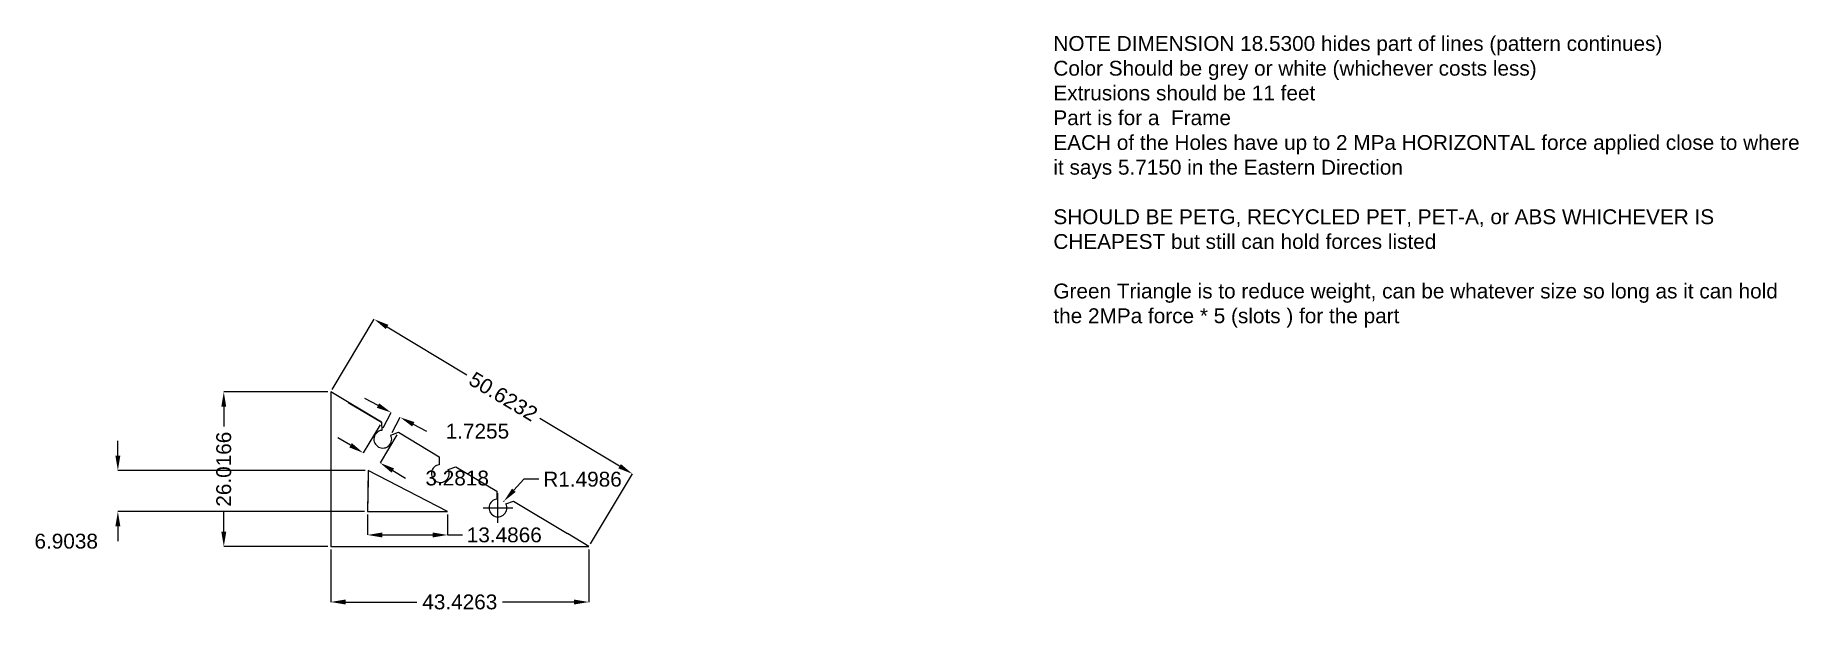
# Model space of a CAD drawing. Header units: millimetres. Extents: x -38 to 259, y -15 to 82.
import ezdxf

# ---------------------------------------------------------------- set-up
doc = ezdxf.new("R2010")
doc.units = ezdxf.units.MM
doc.styles.get("Standard").update_dxf_attribs({"font": 'arial.ttf'})
doc.dimstyles.get("Standard").update_dxf_attribs({"dimtxt": 2.5, "dimasz": 2.5, "dimexe": 0.18, "dimexo": 0.0625, "dimgap": 0.09, "dimtad": 0, "dimtih": 1, "dimtoh": 1, "dimdec": 4, "dimzin": 0, "dimdsep": 46, "dimtxsty": 'Standard', "dimcen": 0.09, "dimadec": 0, "dimazin": 0, "dimtfac": 1, "dimtdec": 4, "dimtofl": 0, "dimtmove": 0, "dimatfit": 3, "dimfxl": 1, "dimtolj": 1, "dimtzin": 0, "dimarcsym": 0})

# ---------------------------------------------------------------- blocks, each defined once
blk = doc.blocks.new('*D146')
at = {"color": 0, "lineweight": -2}
for p, q in [((11.633268, -4.439289), (11.633268, -13.287768)), ((55.059566, -4.439289), (55.059566, -13.287768)), ((14.133268, -13.287768), (26.142667, -13.287768)), ((52.559566, -13.287768), (40.550167, -13.287768))]:
    blk.add_line(p, q, dxfattribs=at)
at = {"color": 0}
for points in [[(14.133268, -12.871102), (14.133268, -13.704435), (11.633268, -13.287768)], [(52.559566, -13.704435), (52.559566, -12.871102), (55.059566, -13.287768)]]:
    blk.add_solid(points, dxfattribs=at)
at = {"layer": 'Defpoints', "color": 0}
for p in [(11.633268, -3.939289), (55.059566, -3.939289), (55.059566, -13.287768)]:
    blk.add_point(p, dxfattribs=at)
at = {"color": 0, "insert": (33.346417, -13.287768), "char_height": 2.5, "attachment_point": 5}
blk.add_mtext('\\A1;43.4263', dxfattribs=at)
blk = doc.blocks.new('*D149')
at = {"color": 0, "lineweight": -2}
for p, q in [((11.133268, 22.077336), (-6.366732, 22.077336)), ((-6.366732, 19.577336), (-6.366732, 16.244023)), ((-6.366732, -1.439289), (-6.366732, 1.894023)), ((11.133268, -3.939289), (-6.366732, -3.939289))]:
    blk.add_line(p, q, dxfattribs=at)
at = {"color": 0}
for points in [[(-5.950065, 19.577336), (-6.783399, 19.577336), (-6.366732, 22.077336)], [(-6.783399, -1.439289), (-5.950065, -1.439289), (-6.366732, -3.939289)]]:
    blk.add_solid(points, dxfattribs=at)
at = {"layer": 'Defpoints', "color": 0}
for p in [(11.633268, 22.077336), (-6.366732, -3.939289), (11.633268, -3.939289)]:
    blk.add_point(p, dxfattribs=at)
at = {"color": 0, "insert": (-6.366732, 9.069023), "char_height": 2.5, "attachment_point": 5, "rotation": 90}
blk.add_mtext('\\A1;26.0166', dxfattribs=at)
blk = doc.blocks.new('*D150')
at = {"color": 0, "lineweight": -2}
for p, q in [((11.890231, 22.506253), (18.960096, 34.307094)), ((21.104681, 33.022276), (34.548311, 24.96822)), ((60.241809, 9.575286), (46.79818, 17.629343)), ((55.31653, -3.510372), (62.386394, 8.290469))]:
    blk.add_line(p, q, dxfattribs=at)
at = {"color": 0}
for points in [[(21.318817, 33.379707), (20.890545, 32.664845), (18.960096, 34.307094)], [(60.027673, 9.217856), (60.455946, 9.932717), (62.386394, 8.290469)]]:
    blk.add_solid(points, dxfattribs=at)
at = {"layer": 'Defpoints', "color": 0}
for p in [(11.633268, 22.077336), (62.386394, 8.290469), (55.059566, -3.939289)]:
    blk.add_point(p, dxfattribs=at)
at = {"color": 0, "insert": (40.673245, 21.298781), "char_height": 2.5, "attachment_point": 5, "rotation": 329.0742437}
blk.add_mtext('\\A1;50.6232', dxfattribs=at)
blk = doc.blocks.new('*D152')
at = {"color": 0, "lineweight": -2}
for p, q in [((19.933594, 16.536535), (17.112938, 11.814893)), ((22.750927, 14.853492), (19.930271, 10.13185)), ((14.966737, 13.097009), (12.820537, 14.379125)), ((22.076472, 8.849734), (24.222673, 7.567618))]:
    blk.add_line(p, q, dxfattribs=at)
at = {"color": 0}
for points in [[(14.753051, 12.739309), (15.180423, 13.454709), (17.112938, 11.814893)], [(22.290158, 9.207434), (21.862786, 8.492034), (19.930271, 10.13185)]]:
    blk.add_solid(points, dxfattribs=at)
at = {"layer": 'Defpoints', "color": 0}
for p in [(20.190017, 16.965775), (23.00735, 15.282732), (19.930271, 10.13185)]:
    blk.add_point(p, dxfattribs=at)
at = {"color": 0, "insert": (32.907673, 7.567618), "char_height": 2.5, "attachment_point": 5}
blk.add_mtext('\\A1;3.2818', dxfattribs=at)
blk = doc.blocks.new('*D154')
at = {"color": 0, "lineweight": -2}
for p, q in [((19.583867, 19.785693), (17.375074, 20.956691)), ((20.435705, 16.055143), (21.792659, 18.614695)), ((21.960231, 15.246911), (23.317185, 17.806463)), ((25.525978, 16.635465), (27.73477, 15.464467))]:
    blk.add_line(p, q, dxfattribs=at)
at = {"color": 0}
for points in [[(19.3887, 19.417561), (19.779033, 20.153825), (21.792659, 18.614695)], [(25.721144, 17.003597), (25.330811, 16.267333), (23.317185, 17.806463)]]:
    blk.add_solid(points, dxfattribs=at)
at = {"layer": 'Defpoints', "color": 0}
for p in [(23.317185, 17.806463), (20.201505, 15.613384), (21.726031, 14.805152)]:
    blk.add_point(p, dxfattribs=at)
at = {"color": 0, "insert": (36.30977, 15.464467), "char_height": 2.5, "attachment_point": 5}
blk.add_mtext('\\A1;1.7255', dxfattribs=at)
blk = doc.blocks.new('*D156')
at = {"color": 0, "lineweight": -2}
for p, q in [((44.120979, 7.373448), (42.443437, 5.519843)), ((46.620979, 7.373448), (44.120979, 7.373448))]:
    blk.add_line(p, q, dxfattribs=at)
at = {"color": 0}
for p, q in [((39.760279, 0.055079), (39.760279, 5.055079)), ((37.260279, 2.555079), (42.260279, 2.555079))]:
    blk.add_line(p, q, dxfattribs=at)
at = {"color": 0, "lineweight": -2}
blk.add_arc((39.760279, 2.555079), 1.498646, 46.127013, 47.854407, dxfattribs=at)
at = {"color": 0}
blk.add_solid([(42.134503, 5.799433), (42.752371, 5.240253), (40.765895, 3.666238)], dxfattribs=at)
at = {"color": 0, "insert": (53.999729, 7.373448), "char_height": 2.5, "attachment_point": 5}
blk.add_mtext('\\A1;R1.4986', dxfattribs=at)
blk = doc.blocks.new('*D163')
at = {"color": 0, "lineweight": -2}
for p, q in [((17.810912, 1.441977), (17.810912, -2.003078)), ((31.297494, 1.441977), (31.297494, -2.003078)), ((20.310912, -2.003078), (28.797494, -2.003078)), ((31.297494, -2.003078), (33.797494, -2.003078))]:
    blk.add_line(p, q, dxfattribs=at)
at = {"color": 0}
for points in [[(20.310912, -1.586411), (20.310912, -2.419744), (17.810912, -2.003078)], [(28.797494, -2.419744), (28.797494, -1.586411), (31.297494, -2.003078)]]:
    blk.add_solid(points, dxfattribs=at)
at = {"layer": 'Defpoints', "color": 0}
for p in [(17.810912, 1.941977), (31.297494, 1.941977), (31.297494, -2.003078)]:
    blk.add_point(p, dxfattribs=at)
at = {"color": 0, "insert": (40.833744, -2.003078), "char_height": 2.5, "attachment_point": 5}
blk.add_mtext('\\A1;13.4866', dxfattribs=at)
blk = doc.blocks.new('*D168')
at = {"color": 0, "lineweight": -2}
for p, q in [((-24.189088, 11.345783), (-24.189088, 13.845783)), ((17.427926, 8.845783), (-24.189088, 8.845783)), ((17.310912, 1.941977), (-24.189088, 1.941977)), ((-24.189088, -0.558023), (-24.189088, -3.058023))]:
    blk.add_line(p, q, dxfattribs=at)
at = {"color": 0}
for points in [[(-24.605755, 11.345783), (-23.772421, 11.345783), (-24.189088, 8.845783)], [(-23.772421, -0.558023), (-24.605755, -0.558023), (-24.189088, 1.941977)]]:
    blk.add_solid(points, dxfattribs=at)
at = {"layer": 'Defpoints', "color": 0}
for p in [(17.927926, 8.845783), (-24.189088, 1.941977), (17.810912, 1.941977)]:
    blk.add_point(p, dxfattribs=at)
at = {"color": 0, "insert": (-32.882838, -3.058023), "char_height": 2.5, "attachment_point": 5}
blk.add_mtext('\\A1;6.9038', dxfattribs=at)

msp = doc.modelspace()

# ---------------------------------------------------------------- linework, layer by layer
at = {"color": 1}
for p, q in [((14.568223, 20.324076), (20.190017, 16.965775)), ((25.759189, 13.638831), (25.758917, 13.638994)), ((25.762461, 13.636876), (25.759189, 13.638831)), ((25.763301, 13.636375), (25.760924, 13.637795)), ((25.760924, 13.637795), (25.762461, 13.636876)), ((25.761583, 13.637401), (25.763301, 13.636375)), ((32.692591, 9.496964), (39.5605, 5.394239)), ((17.902658, 7.354959), (17.810912, 1.941977)), ((42.377844, 3.7112), (51.490965, -1.732784)), ((17.810912, 1.941977), (31.297494, 1.941977)), ((52.010751, -2.043209), (52.007802, -2.041448)), ((52.011734, -2.043796), (52.010751, -2.043209))]:
    msp.add_line(p, q, dxfattribs=at)
for points in [[(20.190017, 16.965775), (11.633268, 22.077336), (11.633268, -3.939289), (55.059566, -3.939289), (51.490965, -1.732784)], [(23.00735, 15.282732), (29.875258, 11.180007)]]:
    msp.add_lwpolyline(points, dxfattribs=at)
for points in [[(20.190017, 16.965775), (20.201505, 15.613384, 3.157351), (21.726031, 14.805152), (23.00735, 15.282732)], [(29.875258, 11.180007), (29.886746, 9.827617, 3.157351), (31.411273, 9.019384), (32.692591, 9.496964)], [(39.5605, 5.394239), (39.571988, 4.041849, 3.157351), (41.096514, 3.233616), (42.377833, 3.711196)]]:
    msp.add_lwpolyline(points, format="xyb", dxfattribs=at)
msp.add_lwpolyline([(17.927926, 8.845783), (17.810912, 1.941977), (31.297494, 1.941977), (17.927926, 8.845783)], close=True, dxfattribs=at)

# ---------------------------------------------------------------- texts
at = {"color": 1, "insert": (133.231348, 81.996974), "char_height": 2.5, "width": 126.409848, "attachment_point": 1}
msp.add_mtext('NOTE DIMENSION 18.5300 hides part of lines (pattern continues) \\PColor Should be grey or white (whichever costs less)\\PExtrusions should be 11 feet\\PPart is for a  Frame \\PEACH of the Holes have up to 2 MPa HORIZONTAL force applied close to where it says 5.7150 in the Eastern Direction\\P\\PSHOULD BE PETG, RECYCLED PET, PET-A, or ABS WHICHEVER IS CHEAPEST but still can hold forces listed\\P\\PGreen Triangle is to reduce weight, can be whatever size so long as it can hold the 2MPa force * 5 (slots ) for the part', dxfattribs=at)

# ---------------------------------------------------------------- dimensions: what is measured, and where the dimension line sits
for base, p1, p2, angle, picture, middle in [((62.386394, 8.290469), (11.633268, 22.077336), (55.059566, -3.939289), 329.074244, '*D150', (40.673245, 21.298781)), ((-6.366732, -3.939289), (11.633268, 22.077336), (11.633268, -3.939289), 90, '*D149', (-6.366732, 9.069023)), ((23.317185, 17.806463), (20.201505, 15.613384), (21.726031, 14.805152), 332.069566, '*D154', (36.30977, 15.464467)), ((19.930271, 10.13185), (20.190017, 16.965775), (23.00735, 15.282732), 329.146383, '*D152', (32.907673, 7.567618)), ((-24.189088, 1.941977), (17.927926, 8.845783), (17.810912, 1.941977), 90, '*D168', (-32.882838, -3.058023))]:
    dim = msp.add_linear_dim(base=base, p1=p1, p2=p2, angle=angle, dimstyle='Standard', override={"dimexe": 0, "dimexo": 0.5, "dimgap": 1, "dimtih": 0, "dimcen": 2.5})
    dim.commit()
    dim.dimension.update_dxf_attribs({"geometry": picture, "text_midpoint": middle})
dim = msp.add_radius_dim(center=(39.760279, 2.555079), mpoint=(40.765895, 3.666238), dimstyle='Standard', override={"dimexe": 0, "dimexo": 0.5, "dimgap": 1, "dimtih": 0, "dimcen": 2.5, "dimtmove": 1})
dim.commit()
dim.dimension.update_dxf_attribs({"geometry": '*D156', "text_midpoint": (44.120979, 7.373448), "dimtype": 164})
for base, p1, p2, picture, middle in [((31.297494, -2.003078), (17.810912, 1.941977), (31.297494, 1.941977), '*D163', (40.833744, -2.003078)), ((55.059566, -13.287768), (11.633268, -3.939289), (55.059566, -3.939289), '*D146', (33.346417, -13.287768))]:
    dim = msp.add_linear_dim(base=base, p1=p1, p2=p2, dimstyle='Standard', override={"dimexe": 0, "dimexo": 0.5, "dimgap": 1, "dimtih": 0, "dimcen": 2.5})
    dim.commit()
    dim.dimension.update_dxf_attribs({"geometry": picture, "text_midpoint": middle})

doc.saveas('drawing.dxf')
